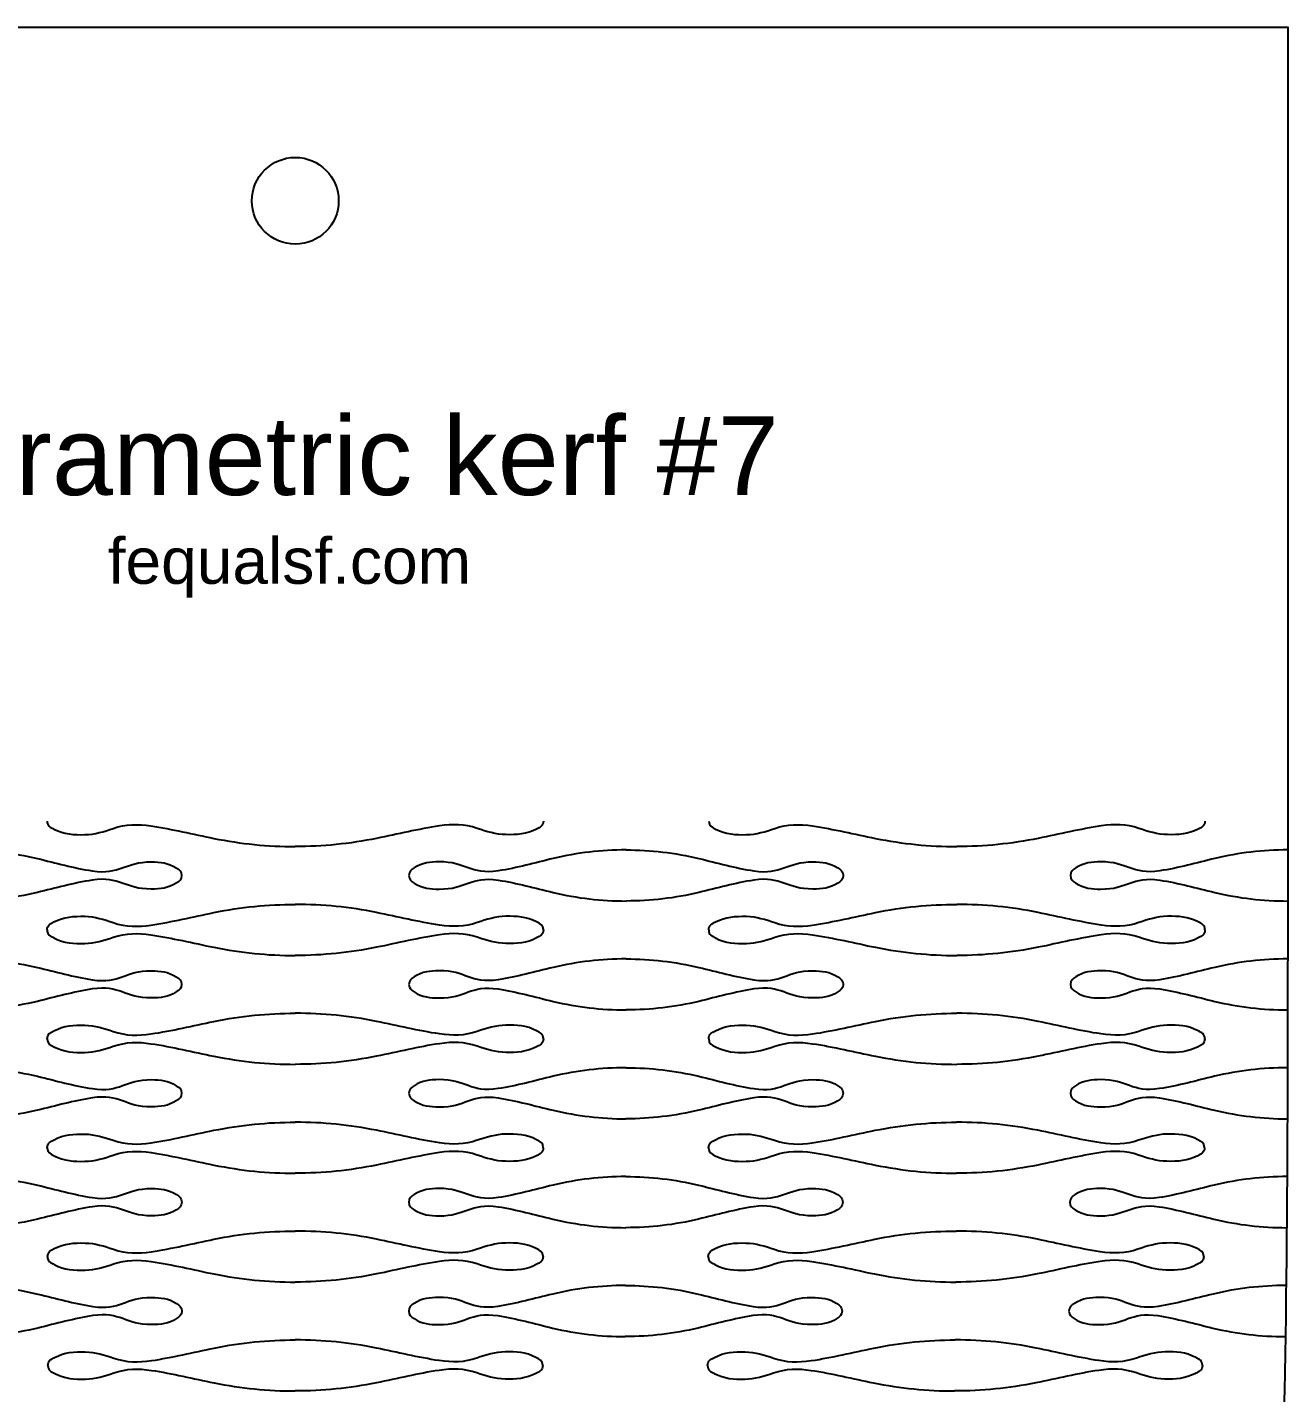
# Model space of a CAD drawing. Extents: x -15.8 to 22.7, y 5.7 to 11.5.
# Drawn here: x 11.431 to 14.055, y 8.622 to 11.465 of the extents above; entities that cross this region are included whole.
import ezdxf

# ---------------------------------------------------------------- set-up
doc = ezdxf.new("R2010")
doc.units = 0
doc.layers.add('DEFAULT', color=7, linetype='CONTINUOUS')
doc.styles.add('TEXTSTYLE27', font='standard')
doc.styles.add('TEXTSTYLE28', font='standard')

msp = doc.modelspace()

# ---------------------------------------------------------------- linework, layer by layer
at = {"layer": 'DEFAULT'}
msp.add_lwpolyline([(9.9234, 9.8123), (9.9234, 11.465), (14.0552, 11.465), (14.0552, 9.8123)], dxfattribs=at)
for points, knots in [([(12.0796, 11.1038), (12.0796, 11.1536), (12.0392, 11.1941), (11.9893, 11.1941), (11.9394, 11.1941), (11.899, 11.1536), (11.899, 11.1038), (11.899, 11.0539), (11.9394, 11.0135), (11.9893, 11.0135), (12.0392, 11.0135), (12.0796, 11.0539), (12.0796, 11.1038)], [0, 0, 0, 0, 1, 1, 1, 2, 2, 2, 3, 3, 3, 4, 4, 4, 4]), ([(11.4728, 9.8123), (11.4728, 9.802), (11.4796, 9.7995), (11.487, 9.7956), (11.5079, 9.7846), (11.5285, 9.7835), (11.551, 9.784), (11.572, 9.7845), (11.5909, 9.7903), (11.6103, 9.797), (11.6369, 9.8061), (11.6617, 9.8062), (11.6889, 9.8022), (11.733, 9.7956), (11.7762, 9.7851), (11.8199, 9.7762), (11.876, 9.7647), (11.932, 9.7592), (11.9893, 9.7592)], [0, 0, 0, 0, 1, 1, 1, 2, 2, 2, 3, 3, 3, 4, 4, 4, 5, 5, 5, 6, 6, 6, 6]), ([(12.5058, 9.8123), (12.5058, 9.802), (12.4989, 9.7995), (12.4916, 9.7956), (12.4706, 9.7846), (12.4501, 9.7835), (12.4275, 9.784), (12.4065, 9.7845), (12.3876, 9.7903), (12.3682, 9.797), (12.3417, 9.8061), (12.3168, 9.8062), (12.2897, 9.8022), (12.2456, 9.7956), (12.2023, 9.7851), (12.1587, 9.7762), (12.1025, 9.7647), (12.0466, 9.7592), (11.9893, 9.7592)], [0, 0, 0, 0, 1, 1, 1, 2, 2, 2, 3, 3, 3, 4, 4, 4, 5, 5, 5, 6, 6, 6, 6]), ([(14.0552, 9.8123), (14.0552, 8.6318), (14.0552, 8.0416), (13.9519, 7.4513), (13.8486, 6.8611), (13.642, 6.2708), (12.8156, 5.6805)], [0, 0, 0, 0, 1, 1, 1, 2, 2, 2, 2]), ([(12.8501, 9.8123), (12.8501, 9.802), (12.8569, 9.7995), (12.8642, 9.7956), (12.8852, 9.7846), (12.9057, 9.7835), (12.9283, 9.784), (12.9492, 9.7845), (12.9682, 9.7903), (12.9876, 9.797), (13.0141, 9.8061), (13.039, 9.8062), (13.0661, 9.8022), (13.1102, 9.7956), (13.1535, 9.7851), (13.1971, 9.7762), (13.2533, 9.7647), (13.3092, 9.7592), (13.3665, 9.7592)], [0, 0, 0, 0, 1, 1, 1, 2, 2, 2, 3, 3, 3, 4, 4, 4, 5, 5, 5, 6, 6, 6, 6]), ([(13.883, 9.8123), (13.883, 9.802), (13.8762, 9.7995), (13.8688, 9.7956), (13.8479, 9.7846), (13.8273, 9.7835), (13.8048, 9.784), (13.7838, 9.7845), (13.7649, 9.7903), (13.7455, 9.797), (13.719, 9.8061), (13.6941, 9.8062), (13.6669, 9.8022), (13.6228, 9.7956), (13.5796, 9.7851), (13.536, 9.7762), (13.4798, 9.7647), (13.4239, 9.7592), (13.3665, 9.7592)], [0, 0, 0, 0, 1, 1, 1, 2, 2, 2, 3, 3, 3, 4, 4, 4, 5, 5, 5, 6, 6, 6, 6]), ([(11.3006, 9.7521), (11.3523, 9.7521), (11.4022, 9.7462), (11.4524, 9.7343), (11.4904, 9.7253), (11.528, 9.7145), (11.5668, 9.7085), (11.6247, 9.6997), (11.6345, 9.7279), (11.6897, 9.7273), (11.7083, 9.7271), (11.725, 9.7256), (11.7416, 9.7148), (11.7477, 9.7108), (11.7526, 9.7075), (11.7526, 9.6989)], [0, 0, 0, 0, 1, 1, 1, 2, 2, 2, 3, 3, 3, 4, 4, 4, 5, 5, 5, 5]), ([(12.6779, 9.7521), (12.6263, 9.7521), (12.5764, 9.7462), (12.5262, 9.7343), (12.4881, 9.7253), (12.4506, 9.7145), (12.4117, 9.7085), (12.3538, 9.6997), (12.344, 9.7279), (12.2889, 9.7273), (12.2702, 9.7271), (12.2536, 9.7256), (12.237, 9.7148), (12.2309, 9.7108), (12.226, 9.7075), (12.226, 9.6989)], [0, 0, 0, 0, 1, 1, 1, 2, 2, 2, 3, 3, 3, 4, 4, 4, 5, 5, 5, 5]), ([(12.6779, 9.7521), (12.7295, 9.7521), (12.7794, 9.7462), (12.8296, 9.7343), (12.8677, 9.7253), (12.9052, 9.7145), (12.9441, 9.7085), (13.0019, 9.6997), (13.0118, 9.7279), (13.0669, 9.7273), (13.0856, 9.7271), (13.1022, 9.7256), (13.1188, 9.7148), (13.1249, 9.7108), (13.1298, 9.7075), (13.1298, 9.6989)], [0, 0, 0, 0, 1, 1, 1, 2, 2, 2, 3, 3, 3, 4, 4, 4, 5, 5, 5, 5]), ([(14.0551, 9.7521), (14.0035, 9.7521), (13.9536, 9.7462), (13.9034, 9.7343), (13.8654, 9.7253), (13.8278, 9.7145), (13.789, 9.7085), (13.7311, 9.6997), (13.7213, 9.7279), (13.6661, 9.7273), (13.6474, 9.7271), (13.6308, 9.7256), (13.6142, 9.7148), (13.6081, 9.7108), (13.6032, 9.7075), (13.6032, 9.6989)], [0, 0, 0, 0, 1, 1, 1, 2, 2, 2, 3, 3, 3, 4, 4, 4, 5, 5, 5, 5]), ([(11.7526, 9.6989), (11.7526, 9.6904), (11.7477, 9.6871), (11.7416, 9.6831), (11.725, 9.6723), (11.7083, 9.6708), (11.6896, 9.6706), (11.6346, 9.67), (11.6246, 9.6982), (11.5668, 9.6893), (11.528, 9.6834), (11.4904, 9.6726), (11.4524, 9.6636), (11.4022, 9.6517), (11.3523, 9.6458), (11.3007, 9.6458)], [0, 0, 0, 0, 1, 1, 1, 2, 2, 2, 3, 3, 3, 4, 4, 4, 5, 5, 5, 5]), ([(12.226, 9.6989), (12.226, 9.6904), (12.2309, 9.6871), (12.237, 9.6831), (12.2536, 9.6723), (12.2702, 9.6708), (12.2889, 9.6706), (12.344, 9.67), (12.354, 9.6982), (12.4118, 9.6893), (12.4506, 9.6834), (12.4881, 9.6726), (12.5262, 9.6636), (12.5764, 9.6517), (12.6263, 9.6458), (12.6779, 9.6458)], [0, 0, 0, 0, 1, 1, 1, 2, 2, 2, 3, 3, 3, 4, 4, 4, 5, 5, 5, 5]), ([(13.1298, 9.6989), (13.1298, 9.6904), (13.1249, 9.6871), (13.1188, 9.6831), (13.1022, 9.6723), (13.0856, 9.6708), (13.0669, 9.6706), (13.0118, 9.67), (13.0018, 9.6982), (12.9441, 9.6893), (12.9052, 9.6834), (12.8677, 9.6726), (12.8296, 9.6636), (12.7794, 9.6517), (12.7295, 9.6458), (12.6779, 9.6458)], [0, 0, 0, 0, 1, 1, 1, 2, 2, 2, 3, 3, 3, 4, 4, 4, 5, 5, 5, 5]), ([(13.6032, 9.6989), (13.6032, 9.6904), (13.6081, 9.6871), (13.6142, 9.6831), (13.6308, 9.6723), (13.6475, 9.6708), (13.6662, 9.6706), (13.7212, 9.67), (13.7312, 9.6982), (13.789, 9.6893), (13.8278, 9.6834), (13.8654, 9.6726), (13.9034, 9.6636), (13.9536, 9.6517), (14.0035, 9.6458), (14.0551, 9.6458)], [0, 0, 0, 0, 1, 1, 1, 2, 2, 2, 3, 3, 3, 4, 4, 4, 5, 5, 5, 5]), ([(11.4728, 9.5856), (11.4728, 9.5959), (11.4796, 9.5984), (11.487, 9.6023), (11.5079, 9.6133), (11.5285, 9.6144), (11.551, 9.6139), (11.572, 9.6134), (11.591, 9.6076), (11.6103, 9.6009), (11.6369, 9.5918), (11.6618, 9.5917), (11.6889, 9.5957), (11.733, 9.6023), (11.7762, 9.6128), (11.8199, 9.6217), (11.876, 9.6332), (11.932, 9.6387), (11.9893, 9.6387)], [0, 0, 0, 0, 1, 1, 1, 2, 2, 2, 3, 3, 3, 4, 4, 4, 5, 5, 5, 6, 6, 6, 6]), ([(12.5057, 9.5856), (12.5057, 9.5959), (12.4989, 9.5984), (12.4916, 9.6023), (12.4706, 9.6133), (12.4501, 9.6144), (12.4275, 9.6139), (12.4065, 9.6134), (12.3876, 9.6076), (12.3682, 9.6009), (12.3417, 9.5918), (12.3168, 9.5917), (12.2897, 9.5957), (12.2456, 9.6023), (12.2023, 9.6128), (12.1587, 9.6217), (12.1025, 9.6332), (12.0466, 9.6387), (11.9893, 9.6387)], [0, 0, 0, 0, 1, 1, 1, 2, 2, 2, 3, 3, 3, 4, 4, 4, 5, 5, 5, 6, 6, 6, 6]), ([(12.85, 9.5856), (12.85, 9.5959), (12.8569, 9.5984), (12.8642, 9.6023), (12.8852, 9.6133), (12.9057, 9.6144), (12.9283, 9.6139), (12.9492, 9.6134), (12.9682, 9.6076), (12.9876, 9.6009), (13.0141, 9.5918), (13.039, 9.5917), (13.0661, 9.5957), (13.1102, 9.6023), (13.1535, 9.6128), (13.1971, 9.6217), (13.2533, 9.6332), (13.3092, 9.6387), (13.3665, 9.6387)], [0, 0, 0, 0, 1, 1, 1, 2, 2, 2, 3, 3, 3, 4, 4, 4, 5, 5, 5, 6, 6, 6, 6]), ([(13.883, 9.5856), (13.883, 9.5959), (13.8762, 9.5984), (13.8688, 9.6023), (13.8479, 9.6133), (13.8273, 9.6144), (13.8047, 9.6139), (13.7838, 9.6134), (13.7648, 9.6076), (13.7454, 9.6009), (13.7189, 9.5918), (13.694, 9.5917), (13.6669, 9.5957), (13.6228, 9.6023), (13.5795, 9.6128), (13.5359, 9.6217), (13.4798, 9.6332), (13.4238, 9.6387), (13.3665, 9.6387)], [0, 0, 0, 0, 1, 1, 1, 2, 2, 2, 3, 3, 3, 4, 4, 4, 5, 5, 5, 6, 6, 6, 6]), ([(11.4728, 9.5856), (11.4728, 9.5752), (11.4796, 9.5728), (11.487, 9.5689), (11.5079, 9.5578), (11.5285, 9.5568), (11.5511, 9.5573), (11.572, 9.5578), (11.591, 9.5635), (11.6104, 9.5702), (11.6369, 9.5794), (11.6618, 9.5795), (11.6889, 9.5754), (11.733, 9.5688), (11.7762, 9.5583), (11.8199, 9.5494), (11.876, 9.538), (11.932, 9.5324), (11.9893, 9.5324)], [0, 0, 0, 0, 1, 1, 1, 2, 2, 2, 3, 3, 3, 4, 4, 4, 5, 5, 5, 6, 6, 6, 6]), ([(12.5057, 9.5856), (12.5057, 9.5752), (12.4989, 9.5728), (12.4916, 9.5689), (12.4706, 9.5578), (12.4501, 9.5568), (12.4275, 9.5573), (12.4065, 9.5578), (12.3876, 9.5635), (12.3682, 9.5702), (12.3417, 9.5794), (12.3168, 9.5795), (12.2897, 9.5754), (12.2456, 9.5688), (12.2023, 9.5583), (12.1587, 9.5494), (12.1025, 9.538), (12.0466, 9.5324), (11.9893, 9.5324)], [0, 0, 0, 0, 1, 1, 1, 2, 2, 2, 3, 3, 3, 4, 4, 4, 5, 5, 5, 6, 6, 6, 6]), ([(12.85, 9.5856), (12.85, 9.5752), (12.8568, 9.5728), (12.8642, 9.5689), (12.8851, 9.5578), (12.9057, 9.5568), (12.9283, 9.5573), (12.9492, 9.5578), (12.9682, 9.5635), (12.9876, 9.5702), (13.0141, 9.5794), (13.039, 9.5795), (13.0661, 9.5754), (13.1102, 9.5688), (13.1534, 9.5583), (13.197, 9.5494), (13.2532, 9.538), (13.3092, 9.5324), (13.3665, 9.5324)], [0, 0, 0, 0, 1, 1, 1, 2, 2, 2, 3, 3, 3, 4, 4, 4, 5, 5, 5, 6, 6, 6, 6]), ([(13.883, 9.5856), (13.883, 9.5752), (13.8762, 9.5728), (13.8688, 9.5689), (13.8479, 9.5578), (13.8273, 9.5568), (13.8047, 9.5573), (13.7838, 9.5578), (13.7648, 9.5635), (13.7454, 9.5702), (13.7189, 9.5794), (13.694, 9.5795), (13.6669, 9.5754), (13.6228, 9.5688), (13.5795, 9.5583), (13.5359, 9.5494), (13.4797, 9.538), (13.4238, 9.5324), (13.3665, 9.5324)], [0, 0, 0, 0, 1, 1, 1, 2, 2, 2, 3, 3, 3, 4, 4, 4, 5, 5, 5, 6, 6, 6, 6]), ([(11.3007, 9.5253), (11.3523, 9.5253), (11.4022, 9.5194), (11.4524, 9.5075), (11.4905, 9.4985), (11.528, 9.4877), (11.5669, 9.4818), (11.6247, 9.473), (11.6345, 9.5012), (11.6897, 9.5005), (11.7084, 9.5003), (11.725, 9.4988), (11.7416, 9.488), (11.7477, 9.484), (11.7526, 9.4807), (11.7526, 9.4722)], [0, 0, 0, 0, 1, 1, 1, 2, 2, 2, 3, 3, 3, 4, 4, 4, 5, 5, 5, 5]), ([(12.6779, 9.5253), (12.6262, 9.5253), (12.5763, 9.5194), (12.5261, 9.5075), (12.4881, 9.4985), (12.4505, 9.4877), (12.4117, 9.4818), (12.3538, 9.473), (12.344, 9.5012), (12.2889, 9.5005), (12.2702, 9.5003), (12.2536, 9.4988), (12.237, 9.488), (12.2308, 9.484), (12.226, 9.4807), (12.226, 9.4722)], [0, 0, 0, 0, 1, 1, 1, 2, 2, 2, 3, 3, 3, 4, 4, 4, 5, 5, 5, 5]), ([(12.6779, 9.5253), (12.7295, 9.5253), (12.7794, 9.5194), (12.8296, 9.5075), (12.8676, 9.4985), (12.9052, 9.4877), (12.944, 9.4818), (13.0019, 9.473), (13.0117, 9.5012), (13.0669, 9.5005), (13.0855, 9.5003), (13.1022, 9.4988), (13.1187, 9.488), (13.1249, 9.484), (13.1297, 9.4807), (13.1297, 9.4722)], [0, 0, 0, 0, 1, 1, 1, 2, 2, 2, 3, 3, 3, 4, 4, 4, 5, 5, 5, 5]), ([(14.0551, 9.5253), (14.0034, 9.5253), (13.9535, 9.5194), (13.9033, 9.5075), (13.8653, 9.4985), (13.8277, 9.4877), (13.7889, 9.4818), (13.731, 9.473), (13.7212, 9.5012), (13.666, 9.5005), (13.6474, 9.5003), (13.6307, 9.4988), (13.6141, 9.488), (13.608, 9.484), (13.6031, 9.4807), (13.6031, 9.4722)], [0, 0, 0, 0, 1, 1, 1, 2, 2, 2, 3, 3, 3, 4, 4, 4, 5, 5, 5, 5]), ([(11.7526, 9.4722), (11.7526, 9.4637), (11.7477, 9.4604), (11.7416, 9.4564), (11.725, 9.4456), (11.7083, 9.4441), (11.6897, 9.4439), (11.6346, 9.4433), (11.6246, 9.4715), (11.5668, 9.4626), (11.528, 9.4567), (11.4905, 9.4459), (11.4524, 9.4369), (11.4022, 9.425), (11.3523, 9.4191), (11.3007, 9.4191)], [0, 0, 0, 0, 1, 1, 1, 2, 2, 2, 3, 3, 3, 4, 4, 4, 5, 5, 5, 5]), ([(12.226, 9.4722), (12.226, 9.4637), (12.2308, 9.4604), (12.237, 9.4564), (12.2536, 9.4456), (12.2702, 9.4441), (12.2889, 9.4439), (12.3439, 9.4433), (12.354, 9.4715), (12.4117, 9.4626), (12.4505, 9.4567), (12.4881, 9.4459), (12.5261, 9.4369), (12.5763, 9.425), (12.6262, 9.4191), (12.6778, 9.4191)], [0, 0, 0, 0, 1, 1, 1, 2, 2, 2, 3, 3, 3, 4, 4, 4, 5, 5, 5, 5]), ([(13.1297, 9.4722), (13.1297, 9.4637), (13.1249, 9.4604), (13.1187, 9.4564), (13.1021, 9.4456), (13.0855, 9.4441), (13.0668, 9.4439), (13.0117, 9.4433), (13.0017, 9.4715), (12.944, 9.4626), (12.9052, 9.4567), (12.8676, 9.4459), (12.8296, 9.4369), (12.7794, 9.425), (12.7295, 9.4191), (12.6778, 9.4191)], [0, 0, 0, 0, 1, 1, 1, 2, 2, 2, 3, 3, 3, 4, 4, 4, 5, 5, 5, 5]), ([(13.6031, 9.4722), (13.6031, 9.4637), (13.608, 9.4604), (13.6141, 9.4564), (13.6307, 9.4456), (13.6473, 9.4441), (13.666, 9.4439), (13.7211, 9.4433), (13.7311, 9.4715), (13.7889, 9.4626), (13.8277, 9.4567), (13.8652, 9.4459), (13.9032, 9.4369), (13.9535, 9.425), (14.0034, 9.4191), (14.055, 9.4191)], [0, 0, 0, 0, 1, 1, 1, 2, 2, 2, 3, 3, 3, 4, 4, 4, 5, 5, 5, 5]), ([(11.4729, 9.3588), (11.4729, 9.3692), (11.4797, 9.3717), (11.487, 9.3755), (11.508, 9.3866), (11.5285, 9.3877), (11.5511, 9.3871), (11.5721, 9.3866), (11.591, 9.3809), (11.6104, 9.3742), (11.6369, 9.3651), (11.6618, 9.3649), (11.6889, 9.369), (11.733, 9.3756), (11.7763, 9.3861), (11.8199, 9.395), (11.876, 9.4065), (11.932, 9.412), (11.9893, 9.412)], [0, 0, 0, 0, 1, 1, 1, 2, 2, 2, 3, 3, 3, 4, 4, 4, 5, 5, 5, 6, 6, 6, 6]), ([(12.5057, 9.3588), (12.5057, 9.3692), (12.4989, 9.3717), (12.4915, 9.3755), (12.4706, 9.3866), (12.45, 9.3877), (12.4275, 9.3871), (12.4065, 9.3866), (12.3875, 9.3809), (12.3682, 9.3742), (12.3416, 9.3651), (12.3168, 9.3649), (12.2896, 9.369), (12.2455, 9.3756), (12.2023, 9.3861), (12.1587, 9.395), (12.1025, 9.4065), (12.0466, 9.412), (11.9893, 9.412)], [0, 0, 0, 0, 1, 1, 1, 2, 2, 2, 3, 3, 3, 4, 4, 4, 5, 5, 5, 6, 6, 6, 6]), ([(12.8499, 9.3588), (12.8499, 9.3692), (12.8568, 9.3717), (12.8641, 9.3755), (12.8851, 9.3866), (12.9056, 9.3877), (12.9282, 9.3871), (12.9492, 9.3866), (12.9681, 9.3809), (12.9875, 9.3742), (13.014, 9.3651), (13.0389, 9.3649), (13.066, 9.369), (13.1101, 9.3756), (13.1533, 9.3861), (13.197, 9.395), (13.2531, 9.4065), (13.3091, 9.412), (13.3664, 9.412)], [0, 0, 0, 0, 1, 1, 1, 2, 2, 2, 3, 3, 3, 4, 4, 4, 5, 5, 5, 6, 6, 6, 6]), ([(13.8828, 9.3588), (13.8828, 9.3692), (13.876, 9.3717), (13.8686, 9.3755), (13.8477, 9.3866), (13.8271, 9.3877), (13.8046, 9.3871), (13.7836, 9.3866), (13.7646, 9.3809), (13.7453, 9.3742), (13.7187, 9.3651), (13.6938, 9.3649), (13.6667, 9.369), (13.6226, 9.3756), (13.5794, 9.3861), (13.5358, 9.395), (13.4796, 9.4065), (13.4237, 9.412), (13.3664, 9.412)], [0, 0, 0, 0, 1, 1, 1, 2, 2, 2, 3, 3, 3, 4, 4, 4, 5, 5, 5, 6, 6, 6, 6]), ([(11.4729, 9.3588), (11.4729, 9.3485), (11.4797, 9.346), (11.487, 9.3422), (11.508, 9.3311), (11.5286, 9.33), (11.5511, 9.3306), (11.5721, 9.331), (11.591, 9.3368), (11.6104, 9.3435), (11.6369, 9.3526), (11.6618, 9.3528), (11.6889, 9.3487), (11.733, 9.3421), (11.7763, 9.3316), (11.8199, 9.3227), (11.876, 9.3112), (11.932, 9.3057), (11.9893, 9.3057)], [0, 0, 0, 0, 1, 1, 1, 2, 2, 2, 3, 3, 3, 4, 4, 4, 5, 5, 5, 6, 6, 6, 6]), ([(12.5057, 9.3588), (12.5057, 9.3485), (12.4989, 9.346), (12.4915, 9.3422), (12.4706, 9.3311), (12.45, 9.33), (12.4274, 9.3306), (12.4065, 9.331), (12.3875, 9.3368), (12.3682, 9.3435), (12.3416, 9.3526), (12.3168, 9.3528), (12.2896, 9.3487), (12.2455, 9.3421), (12.2023, 9.3316), (12.1587, 9.3227), (12.1025, 9.3112), (12.0466, 9.3057), (11.9893, 9.3057)], [0, 0, 0, 0, 1, 1, 1, 2, 2, 2, 3, 3, 3, 4, 4, 4, 5, 5, 5, 6, 6, 6, 6]), ([(12.8499, 9.3588), (12.8499, 9.3485), (12.8567, 9.346), (12.8641, 9.3422), (12.885, 9.3311), (12.9056, 9.33), (12.9281, 9.3306), (12.9491, 9.331), (12.9681, 9.3368), (12.9874, 9.3435), (13.014, 9.3526), (13.0388, 9.3528), (13.066, 9.3487), (13.1101, 9.3421), (13.1533, 9.3316), (13.1969, 9.3227), (13.253, 9.3112), (13.3089, 9.3057), (13.3662, 9.3057)], [0, 0, 0, 0, 1, 1, 1, 2, 2, 2, 3, 3, 3, 4, 4, 4, 5, 5, 5, 6, 6, 6, 6]), ([(13.8828, 9.3588), (13.8827, 9.3485), (13.8759, 9.346), (13.8686, 9.3422), (13.8476, 9.3311), (13.827, 9.33), (13.8044, 9.3306), (13.7835, 9.331), (13.7646, 9.3368), (13.7452, 9.3435), (13.7187, 9.3526), (13.6938, 9.3528), (13.6667, 9.3487), (13.6226, 9.3421), (13.5793, 9.3316), (13.5357, 9.3227), (13.4795, 9.3112), (13.4236, 9.3057), (13.3662, 9.3057)], [0, 0, 0, 0, 1, 1, 1, 2, 2, 2, 3, 3, 3, 4, 4, 4, 5, 5, 5, 6, 6, 6, 6]), ([(11.3008, 9.2986), (11.3524, 9.2986), (11.4023, 9.2927), (11.4525, 9.2808), (11.4906, 9.2718), (11.5281, 9.261), (11.5669, 9.2551), (11.6248, 9.2462), (11.6346, 9.2744), (11.6898, 9.2738), (11.7084, 9.2736), (11.7251, 9.2721), (11.7416, 9.2613), (11.7478, 9.2573), (11.7526, 9.254), (11.7526, 9.2455)], [0, 0, 0, 0, 1, 1, 1, 2, 2, 2, 3, 3, 3, 4, 4, 4, 5, 5, 5, 5]), ([(12.6778, 9.2986), (12.6261, 9.2986), (12.5762, 9.2927), (12.526, 9.2808), (12.488, 9.2718), (12.4504, 9.261), (12.4116, 9.2551), (12.3537, 9.2462), (12.3439, 9.2744), (12.2888, 9.2738), (12.2701, 9.2736), (12.2535, 9.2721), (12.2369, 9.2613), (12.2308, 9.2573), (12.2259, 9.254), (12.2259, 9.2455)], [0, 0, 0, 0, 1, 1, 1, 2, 2, 2, 3, 3, 3, 4, 4, 4, 5, 5, 5, 5]), ([(12.6778, 9.2986), (12.7293, 9.2986), (12.7792, 9.2927), (12.8294, 9.2808), (12.8675, 9.2718), (12.905, 9.261), (12.9438, 9.2551), (13.0017, 9.2462), (13.0115, 9.2744), (13.0667, 9.2738), (13.0853, 9.2736), (13.1019, 9.2721), (13.1185, 9.2613), (13.1246, 9.2573), (13.1295, 9.254), (13.1295, 9.2455)], [0, 0, 0, 0, 1, 1, 1, 2, 2, 2, 3, 3, 3, 4, 4, 4, 5, 5, 5, 5]), ([(14.0547, 9.2986), (14.0031, 9.2986), (13.9532, 9.2927), (13.9029, 9.2808), (13.8649, 9.2718), (13.8273, 9.261), (13.7885, 9.2551), (13.7306, 9.2462), (13.7208, 9.2744), (13.6657, 9.2738), (13.647, 9.2736), (13.6304, 9.2721), (13.6138, 9.2613), (13.6077, 9.2573), (13.6028, 9.254), (13.6028, 9.2455)], [0, 0, 0, 0, 1, 1, 1, 2, 2, 2, 3, 3, 3, 4, 4, 4, 5, 5, 5, 5]), ([(11.7526, 9.2455), (11.7526, 9.237), (11.7478, 9.2337), (11.7416, 9.2297), (11.7251, 9.2188), (11.7084, 9.2174), (11.6898, 9.2171), (11.6347, 9.2165), (11.6247, 9.2447), (11.5669, 9.2359), (11.5281, 9.2299), (11.4906, 9.2192), (11.4526, 9.2102), (11.4024, 9.1983), (11.3525, 9.1923), (11.3009, 9.1923)], [0, 0, 0, 0, 1, 1, 1, 2, 2, 2, 3, 3, 3, 4, 4, 4, 5, 5, 5, 5]), ([(12.2259, 9.2455), (12.2259, 9.237), (12.2308, 9.2337), (12.2369, 9.2297), (12.2535, 9.2188), (12.2701, 9.2174), (12.2888, 9.2171), (12.3439, 9.2165), (12.3539, 9.2447), (12.4116, 9.2359), (12.4504, 9.2299), (12.4879, 9.2192), (12.526, 9.2102), (12.5762, 9.1983), (12.626, 9.1923), (12.6776, 9.1923)], [0, 0, 0, 0, 1, 1, 1, 2, 2, 2, 3, 3, 3, 4, 4, 4, 5, 5, 5, 5]), ([(13.1295, 9.2455), (13.1295, 9.237), (13.1246, 9.2337), (13.1184, 9.2297), (13.1018, 9.2188), (13.0852, 9.2174), (13.0665, 9.2171), (13.0115, 9.2165), (13.0015, 9.2447), (12.9437, 9.2359), (12.9049, 9.2299), (12.8674, 9.2192), (12.8293, 9.2102), (12.7791, 9.1983), (12.7292, 9.1923), (12.6776, 9.1923)], [0, 0, 0, 0, 1, 1, 1, 2, 2, 2, 3, 3, 3, 4, 4, 4, 5, 5, 5, 5]), ([(13.6028, 9.2455), (13.6027, 9.237), (13.6076, 9.2337), (13.6137, 9.2297), (13.6303, 9.2188), (13.6469, 9.2174), (13.6656, 9.2171), (13.7206, 9.2165), (13.7306, 9.2447), (13.7884, 9.2359), (13.8272, 9.2299), (13.8647, 9.2192), (13.9027, 9.2102), (13.9529, 9.1983), (14.0028, 9.1923), (14.0543, 9.1923)], [0, 0, 0, 0, 1, 1, 1, 2, 2, 2, 3, 3, 3, 4, 4, 4, 5, 5, 5, 5]), ([(11.4731, 9.1321), (11.473, 9.1425), (11.4798, 9.1449), (11.4872, 9.1488), (11.5081, 9.1599), (11.5287, 9.1609), (11.5512, 9.1604), (11.5722, 9.1599), (11.5911, 9.1541), (11.6105, 9.1475), (11.637, 9.1383), (11.6619, 9.1382), (11.689, 9.1423), (11.7331, 9.1489), (11.7763, 9.1594), (11.8199, 9.1683), (11.8761, 9.1797), (11.932, 9.1852), (11.9893, 9.1852)], [0, 0, 0, 0, 1, 1, 1, 2, 2, 2, 3, 3, 3, 4, 4, 4, 5, 5, 5, 6, 6, 6, 6]), ([(12.5055, 9.1321), (12.5055, 9.1425), (12.4987, 9.1449), (12.4914, 9.1488), (12.4704, 9.1599), (12.4499, 9.1609), (12.4273, 9.1604), (12.4064, 9.1599), (12.3874, 9.1541), (12.368, 9.1475), (12.3415, 9.1383), (12.3167, 9.1382), (12.2895, 9.1423), (12.2454, 9.1489), (12.2022, 9.1594), (12.1586, 9.1683), (12.1025, 9.1797), (12.0466, 9.1852), (11.9893, 9.1852)], [0, 0, 0, 0, 1, 1, 1, 2, 2, 2, 3, 3, 3, 4, 4, 4, 5, 5, 5, 6, 6, 6, 6]), ([(12.8496, 9.1321), (12.8497, 9.1425), (12.8565, 9.1449), (12.8638, 9.1488), (12.8848, 9.1598), (12.9053, 9.1609), (12.9279, 9.1604), (12.9488, 9.1599), (12.9678, 9.1541), (12.9871, 9.1475), (13.0136, 9.1383), (13.0385, 9.1382), (13.0656, 9.1423), (13.1097, 9.1489), (13.153, 9.1594), (13.1966, 9.1683), (13.2528, 9.1797), (13.3087, 9.1852), (13.366, 9.1852)], [0, 0, 0, 0, 1, 1, 1, 2, 2, 2, 3, 3, 3, 4, 4, 4, 5, 5, 5, 6, 6, 6, 6]), ([(13.8821, 9.1321), (13.8821, 9.1425), (13.8753, 9.1449), (13.868, 9.1488), (13.8471, 9.1599), (13.8265, 9.1609), (13.804, 9.1604), (13.783, 9.1599), (13.7641, 9.1541), (13.7447, 9.1475), (13.7182, 9.1383), (13.6933, 9.1382), (13.6662, 9.1423), (13.6221, 9.1489), (13.5789, 9.1594), (13.5353, 9.1683), (13.4792, 9.1797), (13.4233, 9.1852), (13.366, 9.1852)], [0, 0, 0, 0, 1, 1, 1, 2, 2, 2, 3, 3, 3, 4, 4, 4, 5, 5, 5, 6, 6, 6, 6]), ([(11.4731, 9.1321), (11.4731, 9.1218), (11.4799, 9.1193), (11.4872, 9.1154), (11.5082, 9.1044), (11.5287, 9.1033), (11.5513, 9.1038), (11.5722, 9.1043), (11.5912, 9.1101), (11.6105, 9.1168), (11.637, 9.1259), (11.6619, 9.126), (11.689, 9.122), (11.7331, 9.1154), (11.7764, 9.1049), (11.8199, 9.096), (11.8761, 9.0845), (11.932, 9.079), (11.9893, 9.079)], [0, 0, 0, 0, 1, 1, 1, 2, 2, 2, 3, 3, 3, 4, 4, 4, 5, 5, 5, 6, 6, 6, 6]), ([(12.5055, 9.1321), (12.5055, 9.1218), (12.4987, 9.1193), (12.4913, 9.1154), (12.4704, 9.1044), (12.4498, 9.1033), (12.4272, 9.1038), (12.4063, 9.1043), (12.3874, 9.1101), (12.368, 9.1168), (12.3415, 9.1259), (12.3166, 9.126), (12.2895, 9.122), (12.2454, 9.1154), (12.2022, 9.1049), (12.1586, 9.096), (12.1025, 9.0845), (12.0466, 9.079), (11.9893, 9.079)], [0, 0, 0, 0, 1, 1, 1, 2, 2, 2, 3, 3, 3, 4, 4, 4, 5, 5, 5, 6, 6, 6, 6]), ([(12.8496, 9.1321), (12.8496, 9.1218), (12.8564, 9.1193), (12.8637, 9.1154), (12.8847, 9.1044), (12.9052, 9.1033), (12.9277, 9.1038), (12.9487, 9.1043), (12.9677, 9.1101), (12.9871, 9.1168), (13.0136, 9.1259), (13.0385, 9.126), (13.0656, 9.122), (13.1096, 9.1154), (13.1528, 9.1049), (13.1964, 9.096), (13.2525, 9.0845), (13.3083, 9.079), (13.3656, 9.079)], [0, 0, 0, 0, 1, 1, 1, 2, 2, 2, 3, 3, 3, 4, 4, 4, 5, 5, 5, 6, 6, 6, 6]), ([(13.8821, 9.1321), (13.882, 9.1218), (13.8752, 9.1193), (13.8678, 9.1154), (13.8469, 9.1044), (13.8263, 9.1033), (13.8037, 9.1038), (13.7828, 9.1043), (13.7639, 9.1101), (13.7445, 9.1168), (13.718, 9.1259), (13.6932, 9.126), (13.6661, 9.122), (13.6219, 9.1154), (13.5786, 9.1049), (13.535, 9.096), (13.4788, 9.0845), (13.4229, 9.079), (13.3656, 9.079)], [0, 0, 0, 0, 1, 1, 1, 2, 2, 2, 3, 3, 3, 4, 4, 4, 5, 5, 5, 6, 6, 6, 6]), ([(11.3011, 9.0719), (11.3527, 9.0719), (11.4026, 9.066), (11.4528, 9.0541), (11.4908, 9.0451), (11.5284, 9.0343), (11.5672, 9.0283), (11.625, 9.0195), (11.6348, 9.0477), (11.6899, 9.0471), (11.7086, 9.0469), (11.7252, 9.0454), (11.7418, 9.0346), (11.7479, 9.0306), (11.7528, 9.0273), (11.7528, 9.0188)], [0, 0, 0, 0, 1, 1, 1, 2, 2, 2, 3, 3, 3, 4, 4, 4, 5, 5, 5, 5]), ([(12.6774, 9.0719), (12.6258, 9.0719), (12.576, 9.066), (12.5258, 9.0541), (12.4877, 9.0451), (12.4502, 9.0343), (12.4114, 9.0283), (12.3535, 9.0195), (12.3438, 9.0477), (12.2886, 9.0471), (12.27, 9.0469), (12.2534, 9.0454), (12.2368, 9.0346), (12.2306, 9.0306), (12.2258, 9.0273), (12.2258, 9.0188)], [0, 0, 0, 0, 1, 1, 1, 2, 2, 2, 3, 3, 3, 4, 4, 4, 5, 5, 5, 5]), ([(12.6774, 9.0719), (12.729, 9.0719), (12.7788, 9.066), (12.829, 9.0541), (12.867, 9.0451), (12.9045, 9.0343), (12.9433, 9.0283), (13.0012, 9.0195), (13.0109, 9.0477), (13.0661, 9.0471), (13.0847, 9.0469), (13.1013, 9.0454), (13.1179, 9.0346), (13.124, 9.0306), (13.1288, 9.0273), (13.1288, 9.0188)], [0, 0, 0, 0, 1, 1, 1, 2, 2, 2, 3, 3, 3, 4, 4, 4, 5, 5, 5, 5]), ([(14.0537, 9.0719), (14.0021, 9.0719), (13.9522, 9.066), (13.902, 9.0541), (13.8639, 9.0451), (13.8263, 9.0343), (13.7874, 9.0283), (13.7297, 9.0195), (13.7199, 9.0477), (13.6648, 9.0471), (13.6461, 9.0469), (13.6295, 9.0454), (13.6129, 9.0346), (13.6068, 9.0306), (13.6019, 9.0273), (13.6018, 9.0188)], [0, 0, 0, 0, 1, 1, 1, 2, 2, 2, 3, 3, 3, 4, 4, 4, 5, 5, 5, 5]), ([(11.7528, 9.0188), (11.7528, 9.0102), (11.7479, 9.0069), (11.7418, 9.0029), (11.7252, 8.9921), (11.7086, 8.9906), (11.6899, 8.9904), (11.6349, 8.9898), (11.6249, 9.018), (11.5672, 9.0092), (11.5284, 9.0032), (11.4909, 8.9924), (11.4529, 8.9834), (11.4028, 8.9715), (11.3529, 8.9656), (11.3014, 8.9656)], [0, 0, 0, 0, 1, 1, 1, 2, 2, 2, 3, 3, 3, 4, 4, 4, 5, 5, 5, 5]), ([(12.2258, 9.0188), (12.2258, 9.0102), (12.2306, 9.0069), (12.2368, 9.0029), (12.2533, 8.9921), (12.27, 8.9906), (12.2886, 8.9904), (12.3437, 8.9898), (12.3536, 9.018), (12.4114, 9.0092), (12.4501, 9.0032), (12.4876, 8.9924), (12.5256, 8.9834), (12.5758, 8.9715), (12.6256, 8.9656), (12.6772, 8.9656)], [0, 0, 0, 0, 1, 1, 1, 2, 2, 2, 3, 3, 3, 4, 4, 4, 5, 5, 5, 5]), ([(13.1288, 9.0188), (13.1288, 9.0102), (13.1239, 9.0069), (13.1177, 9.0029), (13.1012, 8.9921), (13.0845, 8.9906), (13.0658, 8.9904), (13.0108, 8.9898), (13.0009, 9.018), (12.9432, 9.0092), (12.9044, 9.0032), (12.8668, 8.9924), (12.8288, 8.9834), (12.7786, 8.9715), (12.7288, 8.9656), (12.6772, 8.9656)], [0, 0, 0, 0, 1, 1, 1, 2, 2, 2, 3, 3, 3, 4, 4, 4, 5, 5, 5, 5]), ([(13.6018, 9.0188), (13.6018, 9.0102), (13.6066, 9.0069), (13.6127, 9.0029), (13.6292, 8.9921), (13.6459, 8.9906), (13.6645, 8.9904), (13.7196, 8.9898), (13.7295, 9.018), (13.7874, 9.0092), (13.8261, 9.0032), (13.8635, 8.9924), (13.9015, 8.9834), (13.9516, 8.9715), (14.0014, 8.9656), (14.0529, 8.9656)], [0, 0, 0, 0, 1, 1, 1, 2, 2, 2, 3, 3, 3, 4, 4, 4, 5, 5, 5, 5]), ([(11.4735, 8.9054), (11.4735, 8.9157), (11.4802, 8.9182), (11.4876, 8.9221), (11.5085, 8.9331), (11.529, 8.9342), (11.5516, 8.9337), (11.5725, 8.9332), (11.5914, 8.9274), (11.6108, 8.9207), (11.6373, 8.9116), (11.6622, 8.9115), (11.6892, 8.9155), (11.7333, 8.9221), (11.7765, 8.9326), (11.82, 8.9415), (11.8762, 8.953), (11.932, 8.9585), (11.9893, 8.9585)], [0, 0, 0, 0, 1, 1, 1, 2, 2, 2, 3, 3, 3, 4, 4, 4, 5, 5, 5, 6, 6, 6, 6]), ([(12.5051, 8.9054), (12.5051, 8.9157), (12.4983, 8.9182), (12.491, 8.9221), (12.4701, 8.9331), (12.4495, 8.9342), (12.427, 8.9337), (12.406, 8.9332), (12.3871, 8.9274), (12.3677, 8.9207), (12.3413, 8.9116), (12.3164, 8.9115), (12.2893, 8.9155), (12.2452, 8.9221), (12.2021, 8.9326), (12.1585, 8.9415), (12.1024, 8.953), (12.0465, 8.9585), (11.9893, 8.9585)], [0, 0, 0, 0, 1, 1, 1, 2, 2, 2, 3, 3, 3, 4, 4, 4, 5, 5, 5, 6, 6, 6, 6]), ([(12.849, 8.9054), (12.849, 8.9157), (12.8558, 8.9182), (12.8631, 8.9221), (12.8841, 8.9331), (12.9046, 8.9342), (12.9272, 8.9337), (12.9481, 8.9332), (12.967, 8.9274), (12.9864, 8.9207), (13.0128, 8.9116), (13.0377, 8.9115), (13.0648, 8.9155), (13.1089, 8.9221), (13.1521, 8.9326), (13.1957, 8.9415), (13.2518, 8.953), (13.3077, 8.9585), (13.365, 8.9585)], [0, 0, 0, 0, 1, 1, 1, 2, 2, 2, 3, 3, 3, 4, 4, 4, 5, 5, 5, 6, 6, 6, 6]), ([(13.8806, 8.9054), (13.8806, 8.9157), (13.8739, 8.9182), (13.8665, 8.9221), (13.8456, 8.9331), (13.8251, 8.9342), (13.8026, 8.9337), (13.7816, 8.9332), (13.7627, 8.9274), (13.7433, 8.9207), (13.7168, 8.9116), (13.6919, 8.9115), (13.6648, 8.9155), (13.6208, 8.9221), (13.5777, 8.9326), (13.5342, 8.9415), (13.4781, 8.953), (13.4222, 8.9585), (13.365, 8.9585)], [0, 0, 0, 0, 1, 1, 1, 2, 2, 2, 3, 3, 3, 4, 4, 4, 5, 5, 5, 6, 6, 6, 6]), ([(11.4735, 8.9054), (11.4735, 8.895), (11.4803, 8.8926), (11.4877, 8.8887), (11.5086, 8.8777), (11.5291, 8.8766), (11.5517, 8.8771), (11.5726, 8.8776), (11.5915, 8.8834), (11.6109, 8.89), (11.6373, 8.8992), (11.6622, 8.8993), (11.6893, 8.8953), (11.7334, 8.8887), (11.7765, 8.8781), (11.8201, 8.8692), (11.8762, 8.8578), (11.932, 8.8523), (11.9893, 8.8523)], [0, 0, 0, 0, 1, 1, 1, 2, 2, 2, 3, 3, 3, 4, 4, 4, 5, 5, 5, 6, 6, 6, 6]), ([(12.5051, 8.9054), (12.505, 8.895), (12.4983, 8.8926), (12.4909, 8.8887), (12.47, 8.8777), (12.4494, 8.8766), (12.4269, 8.8771), (12.4059, 8.8776), (12.387, 8.8834), (12.3677, 8.89), (12.3412, 8.8992), (12.3164, 8.8993), (12.2893, 8.8953), (12.2452, 8.8887), (12.202, 8.8781), (12.1584, 8.8692), (12.1023, 8.8578), (12.0465, 8.8523), (11.9893, 8.8523)], [0, 0, 0, 0, 1, 1, 1, 2, 2, 2, 3, 3, 3, 4, 4, 4, 5, 5, 5, 6, 6, 6, 6]), ([(12.849, 8.9054), (12.8489, 8.8951), (12.8557, 8.8926), (12.863, 8.8887), (12.8839, 8.8776), (12.9044, 8.8766), (12.9269, 8.8771), (12.9479, 8.8776), (12.9668, 8.8834), (12.9862, 8.89), (13.0127, 8.8992), (13.0376, 8.8993), (13.0647, 8.8953), (13.1087, 8.8887), (13.1518, 8.8781), (13.1952, 8.8692), (13.2513, 8.8578), (13.3071, 8.8523), (13.3643, 8.8523)], [0, 0, 0, 0, 1, 1, 1, 2, 2, 2, 3, 3, 3, 4, 4, 4, 5, 5, 5, 6, 6, 6, 6]), ([(13.8806, 8.9054), (13.8804, 8.895), (13.8736, 8.8926), (13.8662, 8.8887), (13.8452, 8.8777), (13.8247, 8.8766), (13.8021, 8.8771), (13.7812, 8.8776), (13.7623, 8.8833), (13.743, 8.89), (13.7166, 8.8992), (13.6917, 8.8993), (13.6647, 8.8953), (13.6205, 8.8886), (13.5772, 8.8781), (13.5336, 8.8692), (13.4774, 8.8578), (13.4215, 8.8523), (13.3643, 8.8523)], [0, 0, 0, 0, 1, 1, 1, 2, 2, 2, 3, 3, 3, 4, 4, 4, 5, 5, 5, 6, 6, 6, 6]), ([(11.3018, 8.8452), (11.3534, 8.8452), (11.4032, 8.8392), (11.4534, 8.8274), (11.4914, 8.8184), (11.5289, 8.8076), (11.5677, 8.8016), (11.6255, 8.7928), (11.6351, 8.821), (11.6902, 8.8204), (11.7089, 8.8201), (11.7255, 8.8187), (11.742, 8.8079), (11.7482, 8.8039), (11.753, 8.8006), (11.7531, 8.792)], [0, 0, 0, 0, 1, 1, 1, 2, 2, 2, 3, 3, 3, 4, 4, 4, 5, 5, 5, 5]), ([(12.6767, 8.8452), (12.6252, 8.8452), (12.5753, 8.8392), (12.5252, 8.8274), (12.4872, 8.8184), (12.4497, 8.8076), (12.4109, 8.8016), (12.3531, 8.7928), (12.3434, 8.821), (12.2883, 8.8204), (12.2697, 8.8201), (12.2531, 8.8187), (12.2365, 8.8079), (12.2304, 8.8039), (12.2255, 8.8006), (12.2255, 8.792)], [0, 0, 0, 0, 1, 1, 1, 2, 2, 2, 3, 3, 3, 4, 4, 4, 5, 5, 5, 5]), ([(12.6767, 8.8452), (12.7282, 8.8452), (12.778, 8.8393), (12.8281, 8.8274), (12.866, 8.8184), (12.9035, 8.8076), (12.9422, 8.8016), (13.0001, 8.7928), (13.0097, 8.821), (13.0649, 8.8204), (13.0835, 8.8201), (13.1001, 8.8187), (13.1166, 8.8079), (13.1227, 8.8039), (13.1275, 8.8005), (13.1275, 8.792)], [0, 0, 0, 0, 1, 1, 1, 2, 2, 2, 3, 3, 3, 4, 4, 4, 5, 5, 5, 5]), ([(14.0516, 8.8452), (14, 8.8452), (13.9501, 8.8392), (13.8999, 8.8274), (13.8618, 8.8184), (13.8242, 8.8076), (13.7854, 8.8016), (13.7277, 8.7928), (13.718, 8.821), (13.663, 8.8204), (13.6443, 8.8201), (13.6277, 8.8186), (13.6111, 8.8079), (13.6049, 8.8039), (13.6, 8.8006), (13.5999, 8.792)], [0, 0, 0, 0, 1, 1, 1, 2, 2, 2, 3, 3, 3, 4, 4, 4, 5, 5, 5, 5]), ([(11.7531, 8.792), (11.7531, 8.7835), (11.7482, 8.7802), (11.7421, 8.7762), (11.7256, 8.7654), (11.709, 8.7639), (11.6903, 8.7637), (11.6353, 8.7631), (11.6254, 8.7913), (11.5677, 8.7824), (11.529, 8.7765), (11.4916, 8.7657), (11.4536, 8.7567), (11.4036, 8.7448), (11.3538, 8.7389), (11.3023, 8.7389)], [0, 0, 0, 0, 1, 1, 1, 2, 2, 2, 3, 3, 3, 4, 4, 4, 5, 5, 5, 5]), ([(12.2255, 8.792), (12.2255, 8.7835), (12.2303, 8.7802), (12.2365, 8.7762), (12.253, 8.7654), (12.2696, 8.7639), (12.2882, 8.7637), (12.3432, 8.7631), (12.3531, 8.7913), (12.4109, 8.7824), (12.4496, 8.7765), (12.487, 8.7657), (12.5249, 8.7567), (12.575, 8.7448), (12.6248, 8.7389), (12.6762, 8.7389)], [0, 0, 0, 0, 1, 1, 1, 2, 2, 2, 3, 3, 3, 4, 4, 4, 5, 5, 5, 5]), ([(13.1275, 8.792), (13.1274, 8.7835), (13.1225, 8.7802), (13.1164, 8.7762), (13.0998, 8.7654), (13.0831, 8.7639), (13.0645, 8.7637), (13.0095, 8.7631), (12.9996, 8.7913), (12.942, 8.7824), (12.9032, 8.7765), (12.8657, 8.7657), (12.8277, 8.7567), (12.7776, 8.7448), (12.7278, 8.7389), (12.6762, 8.7389)], [0, 0, 0, 0, 1, 1, 1, 2, 2, 2, 3, 3, 3, 4, 4, 4, 5, 5, 5, 5]), ([(13.5999, 8.792), (13.5998, 8.7836), (13.6046, 8.7802), (13.6107, 8.7762), (13.6272, 8.7654), (13.6438, 8.7639), (13.6624, 8.7637), (13.7175, 8.7631), (13.7273, 8.7913), (13.7852, 8.7824), (13.8238, 8.7765), (13.8612, 8.7657), (13.899, 8.7567), (13.949, 8.7448), (13.9987, 8.7389), (14.0501, 8.7389)], [0, 0, 0, 0, 1, 1, 1, 2, 2, 2, 3, 3, 3, 4, 4, 4, 5, 5, 5, 5]), ([(11.4743, 8.6787), (11.4742, 8.689), (11.481, 8.6915), (11.4883, 8.6954), (11.5092, 8.7064), (11.5297, 8.7075), (11.5522, 8.707), (11.5731, 8.7065), (11.592, 8.7007), (11.6114, 8.694), (11.6378, 8.6849), (11.6626, 8.6848), (11.6897, 8.6888), (11.7337, 8.6954), (11.7768, 8.7059), (11.8203, 8.7148), (11.8763, 8.7263), (11.9321, 8.7318), (11.9893, 8.7318)], [0, 0, 0, 0, 1, 1, 1, 2, 2, 2, 3, 3, 3, 4, 4, 4, 5, 5, 5, 6, 6, 6, 6]), ([(12.5043, 8.6787), (12.5043, 8.689), (12.4976, 8.6915), (12.4902, 8.6954), (12.4693, 8.7064), (12.4489, 8.7075), (12.4264, 8.707), (12.4054, 8.7065), (12.3865, 8.7007), (12.3672, 8.694), (12.3407, 8.6849), (12.3159, 8.6848), (12.2889, 8.6888), (12.2448, 8.6954), (12.2018, 8.7059), (12.1583, 8.7148), (12.1022, 8.7263), (12.0465, 8.7318), (11.9893, 8.7318)], [0, 0, 0, 0, 1, 1, 1, 2, 2, 2, 3, 3, 3, 4, 4, 4, 5, 5, 5, 6, 6, 6, 6]), ([(12.8476, 8.6787), (12.8477, 8.689), (12.8545, 8.6915), (12.8618, 8.6954), (12.8827, 8.7064), (12.9033, 8.7075), (12.9258, 8.707), (12.9467, 8.7065), (12.9656, 8.7007), (12.9848, 8.694), (13.0113, 8.6849), (13.0361, 8.6848), (13.0631, 8.6888), (13.1072, 8.6954), (13.1504, 8.7059), (13.194, 8.7148), (13.2501, 8.7263), (13.3059, 8.7318), (13.3631, 8.7318)], [0, 0, 0, 0, 1, 1, 1, 2, 2, 2, 3, 3, 3, 4, 4, 4, 5, 5, 5, 6, 6, 6, 6]), ([(13.8776, 8.6787), (13.8778, 8.689), (13.871, 8.6915), (13.8637, 8.6954), (13.8429, 8.7065), (13.8224, 8.7075), (13.8, 8.707), (13.779, 8.7065), (13.7601, 8.7007), (13.7407, 8.694), (13.7142, 8.6849), (13.6894, 8.6847), (13.6623, 8.6888), (13.6184, 8.6954), (13.5754, 8.7059), (13.5319, 8.7148), (13.476, 8.7263), (13.4202, 8.7318), (13.3631, 8.7318)], [0, 0, 0, 0, 1, 1, 1, 2, 2, 2, 3, 3, 3, 4, 4, 4, 5, 5, 5, 6, 6, 6, 6]), ([(11.4743, 8.6787), (11.4743, 8.6683), (11.4811, 8.6659), (11.4885, 8.662), (11.5094, 8.651), (11.5299, 8.6499), (11.5524, 8.6504), (11.5733, 8.6509), (11.5922, 8.6567), (11.6115, 8.6633), (11.6379, 8.6725), (11.6627, 8.6726), (11.6898, 8.6685), (11.7338, 8.6619), (11.7769, 8.6514), (11.8204, 8.6425), (11.8764, 8.6311), (11.9321, 8.6256), (11.9893, 8.6256)], [0, 0, 0, 0, 1, 1, 1, 2, 2, 2, 3, 3, 3, 4, 4, 4, 5, 5, 5, 6, 6, 6, 6]), ([(12.5043, 8.6787), (12.5042, 8.6683), (12.4974, 8.6659), (12.4901, 8.662), (12.4692, 8.651), (12.4486, 8.6499), (12.4261, 8.6504), (12.4052, 8.6509), (12.3864, 8.6567), (12.3671, 8.6633), (12.3406, 8.6725), (12.3158, 8.6726), (12.2888, 8.6685), (12.2448, 8.6619), (12.2017, 8.6514), (12.1581, 8.6425), (12.1021, 8.6311), (12.0464, 8.6256), (11.9893, 8.6256)], [0, 0, 0, 0, 1, 1, 1, 2, 2, 2, 3, 3, 3, 4, 4, 4, 5, 5, 5, 6, 6, 6, 6]), ([(12.8476, 8.6787), (12.8475, 8.6684), (12.8542, 8.6659), (12.8616, 8.662), (12.8824, 8.6509), (12.9028, 8.6499), (12.9253, 8.6504), (12.9462, 8.6509), (12.9652, 8.6567), (12.9846, 8.6633), (13.011, 8.6724), (13.0359, 8.6726), (13.0629, 8.6685), (13.1068, 8.6619), (13.1498, 8.6514), (13.1931, 8.6425), (13.249, 8.6311), (13.3047, 8.6256), (13.3617, 8.6256)], [0, 0, 0, 0, 1, 1, 1, 2, 2, 2, 3, 3, 3, 4, 4, 4, 5, 5, 5, 6, 6, 6, 6]), ([(13.8776, 8.6787), (13.8774, 8.6683), (13.8705, 8.6659), (13.8631, 8.662), (13.8421, 8.651), (13.8216, 8.6499), (13.799, 8.6504), (13.7782, 8.6509), (13.7594, 8.6566), (13.7401, 8.6633), (13.7137, 8.6725), (13.689, 8.6726), (13.662, 8.6685), (13.6178, 8.6619), (13.5745, 8.6514), (13.5309, 8.6425), (13.4748, 8.6311), (13.419, 8.6256), (13.3617, 8.6256)], [0, 0, 0, 0, 1, 1, 1, 2, 2, 2, 3, 3, 3, 4, 4, 4, 5, 5, 5, 6, 6, 6, 6])]:
    msp.add_open_spline(points, degree=3, knots=knots, dxfattribs=at)

# ---------------------------------------------------------------- texts
at = {"layer": 'DEFAULT', "color": 7, "attachment_point": 7}
for s, insert, char_height, style in [('\\fHelvetica 25 Ultra Light|b0|i0|c0|p34;\\W1;parametric kerf #7', (11.1522, 10.4417), 0.163767, 'TEXTSTYLE27'), ('\\fHelvetica 25 Ultra Light|b0|i0|c0|p34;\\W1;fequalsf.com', (11.5987, 10.2775), 0.095531, 'TEXTSTYLE28')]:
    msp.add_mtext(s, dxfattribs=dict(at, insert=insert, char_height=char_height, style=style))

doc.saveas('drawing.dxf')
